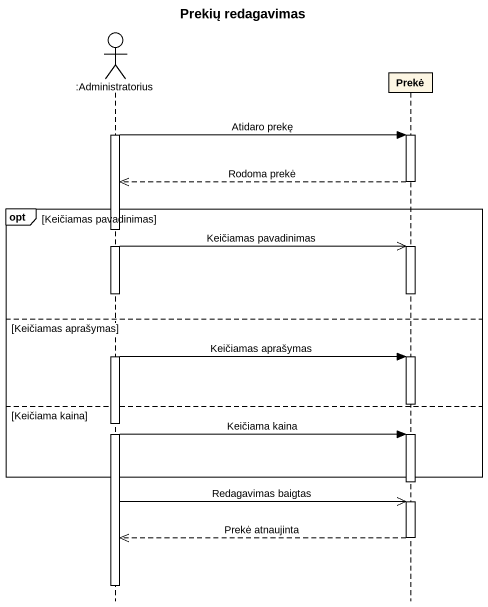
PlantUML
@startuml
title Prekių redagavimas
hide footbox
actor ":Administratorius" as Administratorius
participant Prekė

activate Administratorius
Administratorius -> Prekė : Atidaro prekę
activate Prekė
Prekė -->> Administratorius : Rodoma prekė
deactivate Prekė
opt Keičiamas pavadinimas
  Administratorius ->> Prekė : Keičiamas pavadinimas
  activate Prekė
  deactivate Prekė
else Keičiamas aprašymas
  Administratorius -> Prekė : Keičiamas aprašymas
  activate Prekė
  deactivate Prekė
else Keičiama kaina
  Administratorius -> Prekė : Keičiama kaina
  activate Prekė
end
deactivate Prekė
Administratorius ->> Prekė : Redagavimas baigtas
activate Prekė
Prekė -->> Administratorius : Prekė atnaujinta
deactivate Prekė
deactivate Administratorius
@enduml
